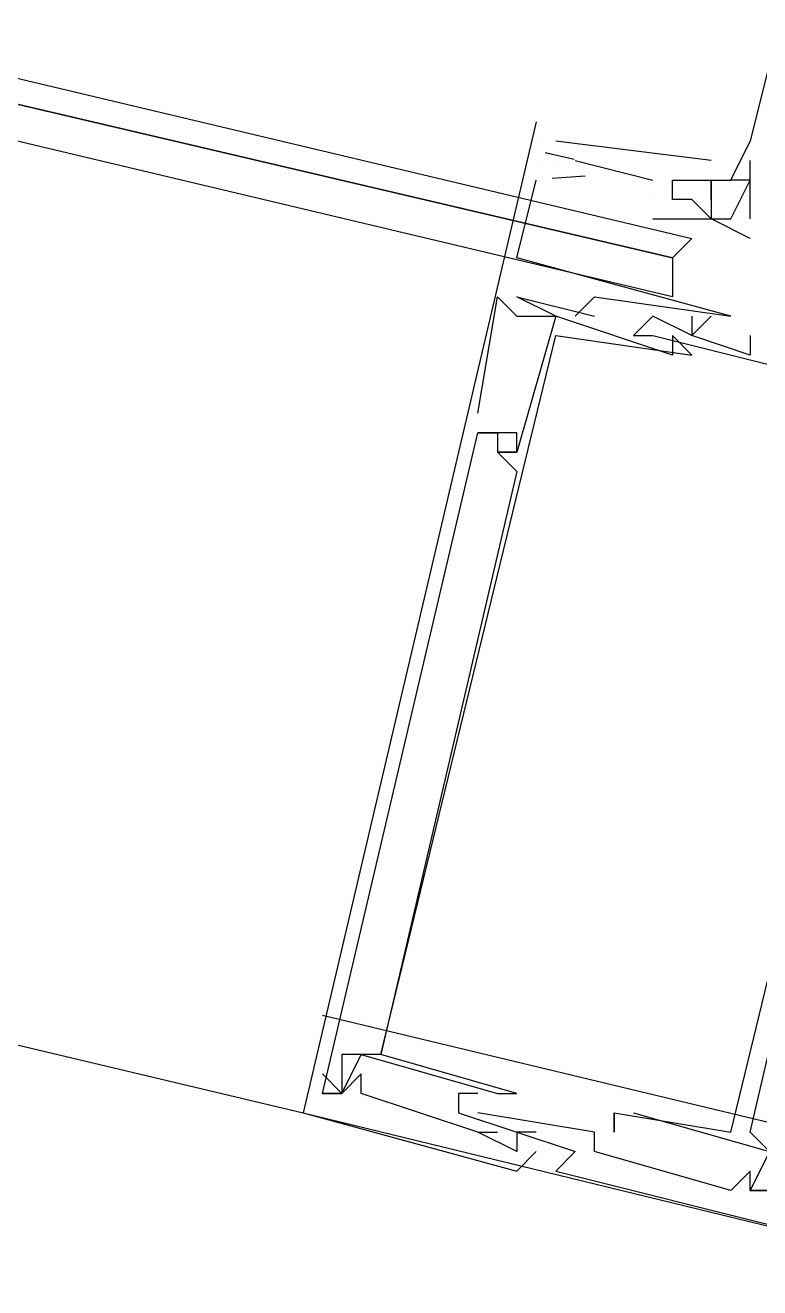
# Model space of a CAD drawing. Header units: feet. Extents: x -84 to 198, y -22 to 181.
# Drawn here: x 107.423 to 107.927, y 145.764 to 146.631 of the extents above; entities that cross this region are included whole.
import ezdxf

# ---------------------------------------------------------------- set-up
doc = ezdxf.new("R2010")
doc.units = ezdxf.units.FT
doc.layers.add('A-LINEA', color=7, linetype='CONTINUOUS')

msp = doc.modelspace()

# ---------------------------------------------------------------- linework, layer by layer
at = {"layer": 'A-LINEA'}
for p, q in [((103.52, 146.8578), (107.6133, 145.8844)), ((107.7733, 146.5644), (107.7733, 146.5644)), ((107.7733, 146.5644), (107.7733, 146.5644)), ((107.7733, 146.5644), (107.7733, 146.5644)), ((107.7733, 146.5511), (107.7733, 146.5511)), ((107.7733, 146.5511), (107.7733, 146.5511)), ((107.7733, 146.5511), (107.7733, 146.5511)), ((107.7733, 146.5511), (107.7733, 146.5511)), ((107.7733, 146.5511), (107.7733, 146.5511)), ((107.7733, 146.5511), (107.7733, 146.5511)), ((107.8933, 146.5378), (107.7867, 146.5511)), ((107.7867, 146.5511), (107.7867, 146.5511)), ((107.8933, 146.5378), (107.7867, 146.5511)), ((107.7867, 146.5511), (107.7867, 146.5511)), ((107.8933, 146.5378), (107.7867, 146.5511)), ((107.7867, 146.5511), (107.7867, 146.5511)), ((107.92, 146.5511), (107.92, 146.5511)), ((107.92, 146.5511), (107.92, 146.5511)), ((107.7794, 146.5434), (107.7994, 146.5387)), ((107.7794, 146.5434), (107.7994, 146.5387)), ((107.7794, 146.5434), (107.7994, 146.5387)), ((107.7733, 146.5378), (107.7733, 146.5378)), ((107.7733, 146.5378), (107.7733, 146.5378)), ((107.7733, 146.5378), (107.7733, 146.5378)), ((107.7867, 146.5378), (107.7867, 146.5378)), ((107.7867, 146.5378), (107.7867, 146.5378)), ((107.7867, 146.5378), (107.7867, 146.5378)), ((107.8, 146.5378), (107.8533, 146.5244)), ((107.8, 146.5378), (107.8, 146.5378)), ((107.8, 146.5378), (107.8533, 146.5244)), ((107.8, 146.5378), (107.8, 146.5378)), ((107.8, 146.5378), (107.8533, 146.5244)), ((107.8, 146.5378), (107.8, 146.5378)), ((107.8933, 146.5378), (107.8933, 146.5378)), ((107.8933, 146.5378), (107.8933, 146.5378)), ((107.8933, 146.5378), (107.8933, 146.5378)), ((107.92, 146.5378), (107.92, 146.5378)), ((107.7733, 146.5244), (107.7733, 146.5244)), ((107.7733, 146.5244), (107.7733, 146.5244)), ((107.7733, 146.5244), (107.7733, 146.5244)), ((107.7842, 146.5257), (107.8069, 146.5273)), ((107.7842, 146.5257), (107.8069, 146.5273)), ((107.7842, 146.5257), (107.8069, 146.5273)), ((107.8, 146.5244), (107.8, 146.5244)), ((107.8, 146.5244), (107.8, 146.5244)), ((107.8, 146.5244), (107.8, 146.5244)), ((107.8533, 146.5244), (107.8533, 146.5244)), ((107.8533, 146.5244), (107.8533, 146.5244)), ((107.8533, 146.5244), (107.8533, 146.5244)), ((107.8667, 146.5244), (107.8667, 146.5244)), ((107.8667, 146.5244), (107.8667, 146.5244)), ((107.8667, 146.5244), (107.8667, 146.5244)), ((107.88, 146.5244), (107.88, 146.5244)), ((107.88, 146.5244), (107.88, 146.5244)), ((107.88, 146.5244), (107.88, 146.5244)), ((107.8933, 146.5244), (107.8933, 146.5244)), ((107.8933, 146.5244), (107.8933, 146.5244)), ((107.8933, 146.5244), (107.8933, 146.5244)), ((107.8933, 146.5244), (107.8933, 146.5244)), ((107.8933, 146.5244), (107.8933, 146.5244)), ((107.9067, 146.5244), (107.9067, 146.5244)), ((107.9067, 146.5244), (107.9067, 146.5244)), ((107.92, 146.5244), (107.92, 146.5244)), ((107.92, 146.5244), (107.92, 146.5244)), ((107.8533, 146.5111), (107.8533, 146.5111)), ((107.8533, 146.5111), (107.8533, 146.5111)), ((107.8533, 146.5111), (107.8533, 146.5111)), ((107.8533, 146.5111), (107.8533, 146.5111)), ((107.8533, 146.5111), (107.8533, 146.5111)), ((107.8533, 146.5111), (107.8533, 146.5111)), ((107.8667, 146.5111), (107.8667, 146.5111)), ((107.8667, 146.5111), (107.8667, 146.5111)), ((107.8667, 146.5111), (107.8667, 146.5111)), ((107.88, 146.5111), (107.88, 146.5111)), ((107.88, 146.5111), (107.88, 146.5111)), ((107.88, 146.5111), (107.88, 146.5111)), ((107.8933, 146.5111), (107.8933, 146.5111)), ((107.92, 146.5111), (107.92, 146.5111)), ((107.8533, 146.4978), (107.8533, 146.4978)), ((107.8533, 146.4978), (107.8533, 146.4978)), ((107.8533, 146.4978), (107.8533, 146.4978)), ((107.8933, 146.4978), (107.8933, 146.4978)), ((107.8933, 146.4978), (107.8933, 146.4978)), ((107.8933, 146.4978), (107.8933, 146.4978)), ((107.8933, 146.4978), (107.8933, 146.4978)), ((107.8933, 146.4978), (107.8933, 146.4978)), ((107.8933, 146.4978), (107.8933, 146.4978)), ((107.9067, 146.4978), (107.9067, 146.4978)), ((107.92, 146.4978), (107.92, 146.4978)), ((107.92, 146.4844), (107.92, 146.4844)), ((107.76, 146.4711), (107.76, 146.4711)), ((107.76, 146.4711), (107.76, 146.4711)), ((107.76, 146.4711), (107.76, 146.4711)), ((107.7333, 146.3644), (107.7467, 146.4444)), ((107.7333, 146.3644), (107.7467, 146.4444)), ((107.7333, 146.3644), (107.7467, 146.4444)), ((107.7467, 146.4444), (107.76, 146.4311)), ((107.7467, 146.4444), (107.7467, 146.4444)), ((107.7467, 146.4444), (107.76, 146.4311)), ((107.7467, 146.4444), (107.7467, 146.4444)), ((107.7467, 146.4444), (107.76, 146.4311)), ((107.7467, 146.4444), (107.7467, 146.4444)), ((107.76, 146.4444), (107.8133, 146.4311)), ((107.76, 146.4444), (107.76, 146.4444)), ((107.76, 146.4444), (107.76, 146.4444)), ((107.76, 146.4444), (107.8133, 146.4311)), ((107.76, 146.4444), (107.76, 146.4444)), ((107.76, 146.4444), (107.76, 146.4444)), ((107.76, 146.4444), (107.8133, 146.4311)), ((107.76, 146.4444), (107.76, 146.4444)), ((107.76, 146.4444), (107.76, 146.4444)), ((107.8133, 146.4444), (107.8133, 146.4444)), ((107.8133, 146.4444), (107.8133, 146.4444)), ((107.8133, 146.4444), (107.8133, 146.4444)), ((107.76, 146.4311), (107.76, 146.4311)), ((107.76, 146.4311), (107.76, 146.4311)), ((107.76, 146.4311), (107.76, 146.4311)), ((107.7867, 146.4311), (107.7867, 146.4311)), ((107.7867, 146.4311), (107.7867, 146.4311)), ((107.7867, 146.4311), (107.7867, 146.4311)), ((107.7867, 146.4311), (107.7867, 146.4311)), ((107.7867, 146.4311), (107.7867, 146.4311)), ((107.7867, 146.4311), (107.7867, 146.4311)), ((107.8, 146.4311), (107.8, 146.4311)), ((107.8, 146.4311), (107.8, 146.4311)), ((107.8, 146.4311), (107.8, 146.4311)), ((107.8133, 146.4311), (107.8133, 146.4311)), ((107.8133, 146.4311), (107.8133, 146.4311)), ((107.8133, 146.4311), (107.8133, 146.4311)), ((107.8533, 146.4311), (107.8533, 146.4311)), ((107.8533, 146.4311), (107.8533, 146.4311)), ((107.8533, 146.4311), (107.8533, 146.4311)), ((107.88, 146.4311), (107.88, 146.4311)), ((107.88, 146.4311), (107.88, 146.4311)), ((107.88, 146.4311), (107.88, 146.4311)), ((107.8933, 146.4311), (107.8933, 146.4311)), ((107.8933, 146.4311), (107.8933, 146.4311)), ((107.8933, 146.4311), (107.8933, 146.4311)), ((107.9067, 146.4311), (107.9067, 146.4311)), ((107.9067, 146.4311), (107.9067, 146.4311)), ((107.9067, 146.4311), (107.9067, 146.4311)), ((107.7867, 146.4178), (107.7867, 146.4178)), ((107.7867, 146.4178), (107.7867, 146.4178)), ((107.7867, 146.4178), (107.7867, 146.4178)), ((107.84, 146.4178), (107.84, 146.4178)), ((107.84, 146.4178), (107.84, 146.4178)), ((107.84, 146.4178), (107.84, 146.4178)), ((107.8533, 146.4178), (107.8533, 146.4178)), ((107.8533, 146.4178), (107.8533, 146.4178)), ((107.8533, 146.4178), (107.8533, 146.4178)), ((107.8667, 146.4178), (107.8667, 146.4178)), ((107.8667, 146.4178), (107.8667, 146.4178)), ((107.8667, 146.4178), (107.8667, 146.4178)), ((107.88, 146.4178), (107.88, 146.4178)), ((107.88, 146.4178), (107.88, 146.4178)), ((107.88, 146.4178), (107.88, 146.4178)), ((107.88, 146.4178), (107.88, 146.4178)), ((107.88, 146.4178), (107.88, 146.4178)), ((107.88, 146.4178), (107.88, 146.4178)), ((107.92, 146.4178), (107.92, 146.4178)), ((107.92, 146.4178), (107.92, 146.4178)), ((107.92, 146.4178), (107.92, 146.4178)), ((107.8667, 146.4044), (107.8667, 146.4044)), ((107.8667, 146.4044), (107.8667, 146.4044)), ((107.8667, 146.4044), (107.8667, 146.4044)), ((107.88, 146.4044), (107.88, 146.4044)), ((107.88, 146.4044), (107.88, 146.4044)), ((107.88, 146.4044), (107.88, 146.4044)), ((107.92, 146.4044), (107.92, 146.4044)), ((107.92, 146.4044), (107.92, 146.4044)), ((107.92, 146.4044), (107.92, 146.4044)), ((107.7333, 146.3644), (107.7333, 146.3644)), ((107.7333, 146.3644), (107.7333, 146.3644)), ((107.7333, 146.3644), (107.7333, 146.3644)), ((107.7333, 146.3511), (107.7333, 146.3511)), ((107.7333, 146.3511), (107.7333, 146.3511)), ((107.7333, 146.3511), (107.7333, 146.3511)), ((107.7333, 146.3511), (107.7333, 146.3511)), ((107.7333, 146.3511), (107.7333, 146.3511)), ((107.7333, 146.3511), (107.7333, 146.3511)), ((107.7467, 146.3511), (107.7467, 146.3511)), ((107.7467, 146.3511), (107.7467, 146.3511)), ((107.7467, 146.3511), (107.7467, 146.3511)), ((107.7467, 146.3511), (107.7467, 146.3511)), ((107.7467, 146.3511), (107.7467, 146.3511)), ((107.7467, 146.3511), (107.7467, 146.3511)), ((107.76, 146.3511), (107.76, 146.3511)), ((107.76, 146.3511), (107.76, 146.3511)), ((107.76, 146.3511), (107.76, 146.3511)), ((107.7467, 146.3378), (107.7467, 146.3378)), ((107.7467, 146.3378), (107.7467, 146.3378)), ((107.7467, 146.3378), (107.7467, 146.3378)), ((107.7467, 146.3378), (107.7467, 146.3378)), ((107.7467, 146.3378), (107.7467, 146.3378)), ((107.7467, 146.3378), (107.7467, 146.3378)), ((107.7467, 146.3378), (107.7467, 146.3378)), ((107.7467, 146.3378), (107.7467, 146.3378)), ((107.7467, 146.3378), (107.7467, 146.3378)), ((107.76, 146.3378), (107.76, 146.3378)), ((107.76, 146.3378), (107.76, 146.3378)), ((107.76, 146.3378), (107.76, 146.3378)), ((107.76, 146.3378), (107.76, 146.3378)), ((107.76, 146.3378), (107.76, 146.3378)), ((107.76, 146.3378), (107.76, 146.3378)), ((107.76, 146.3244), (107.76, 146.3244)), ((107.76, 146.3244), (107.76, 146.3244)), ((107.76, 146.3244), (107.76, 146.3244)), ((107.96, 145.8711), (107.6267, 145.9511)), ((107.64, 145.9244), (107.64, 145.9244)), ((107.64, 145.9244), (107.64, 145.9244)), ((107.64, 145.9244), (107.64, 145.9244)), ((107.6533, 145.9244), (107.6533, 145.9244)), ((107.6533, 145.9244), (107.6533, 145.9244)), ((107.6533, 145.9244), (107.6533, 145.9244)), ((107.6667, 145.9244), (107.6667, 145.9244)), ((107.6667, 145.9244), (107.6667, 145.9244)), ((107.6667, 145.9244), (107.6667, 145.9244)), ((107.6667, 145.9244), (107.6667, 145.9244)), ((107.6667, 145.9244), (107.6667, 145.9244)), ((107.6667, 145.9244), (107.6667, 145.9244)), ((107.6267, 145.9111), (107.6267, 145.9111)), ((107.6267, 145.9111), (107.6267, 145.9111)), ((107.6267, 145.9111), (107.6267, 145.9111)), ((107.6533, 145.9111), (107.6533, 145.9111)), ((107.6533, 145.9111), (107.6533, 145.9111)), ((107.6533, 145.9111), (107.6533, 145.9111)), ((107.6267, 145.8978), (107.6267, 145.8978)), ((107.6267, 145.8978), (107.6267, 145.8978)), ((107.6267, 145.8978), (107.6267, 145.8978)), ((107.64, 145.8978), (107.64, 145.8978)), ((107.64, 145.8978), (107.64, 145.8978)), ((107.64, 145.8978), (107.64, 145.8978)), ((107.64, 145.8978), (107.64, 145.8978)), ((107.64, 145.8978), (107.64, 145.8978)), ((107.64, 145.8978), (107.64, 145.8978)), ((107.64, 145.8978), (107.64, 145.8978)), ((107.64, 145.8978), (107.64, 145.8978)), ((107.64, 145.8978), (107.64, 145.8978)), ((107.6533, 145.8978), (107.6533, 145.8978)), ((107.6533, 145.8978), (107.6533, 145.8978)), ((107.6533, 145.8978), (107.6533, 145.8978)), ((107.72, 145.8978), (107.72, 145.8978)), ((107.72, 145.8978), (107.72, 145.8978)), ((107.72, 145.8978), (107.72, 145.8978)), ((107.7333, 145.8978), (107.7333, 145.8978)), ((107.7333, 145.8978), (107.7333, 145.8978)), ((107.7333, 145.8978), (107.7333, 145.8978)), ((107.7467, 145.8978), (107.7467, 145.8978)), ((107.7467, 145.8978), (107.7467, 145.8978)), ((107.7467, 145.8978), (107.7467, 145.8978)), ((107.76, 145.8978), (107.76, 145.8978)), ((107.76, 145.8978), (107.76, 145.8978)), ((107.76, 145.8978), (107.76, 145.8978)), ((107.6133, 145.8844), (108.1067, 145.7644)), ((107.6133, 145.8844), (107.6133, 145.8844)), ((107.6133, 145.8844), (107.6133, 145.8844)), ((107.6133, 145.8844), (107.6133, 145.8844)), ((107.72, 145.8844), (107.72, 145.8844)), ((107.72, 145.8844), (107.72, 145.8844)), ((107.72, 145.8844), (107.72, 145.8844)), ((107.7333, 145.8844), (107.7333, 145.8844)), ((107.7333, 145.8844), (107.7333, 145.8844)), ((107.7333, 145.8844), (107.7333, 145.8844)), ((107.8267, 145.8844), (107.8267, 145.8844)), ((107.8267, 145.8844), (107.8267, 145.8844)), ((107.8267, 145.8844), (107.8267, 145.8844)), ((107.8267, 145.8844), (107.8267, 145.8844)), ((107.8267, 145.8844), (107.8267, 145.8844)), ((107.8267, 145.8844), (107.8267, 145.8844)), ((107.84, 145.8844), (107.84, 145.8844)), ((107.84, 145.8844), (107.84, 145.8844)), ((107.84, 145.8844), (107.84, 145.8844)), ((107.7333, 145.8711), (107.7333, 145.8711)), ((107.7333, 145.8711), (107.7333, 145.8711)), ((107.7333, 145.8711), (107.7333, 145.8711)), ((107.7333, 145.8711), (107.7333, 145.8711)), ((107.7333, 145.8711), (107.7333, 145.8711)), ((107.7333, 145.8711), (107.7333, 145.8711)), ((107.7467, 145.8711), (107.7467, 145.8711)), ((107.7467, 145.8711), (107.7467, 145.8711)), ((107.7467, 145.8711), (107.7467, 145.8711)), ((107.76, 145.8711), (107.76, 145.8711)), ((107.76, 145.8711), (107.76, 145.8711)), ((107.76, 145.8711), (107.76, 145.8711)), ((107.7733, 145.8711), (107.7733, 145.8711)), ((107.7733, 145.8711), (107.7733, 145.8711)), ((107.7733, 145.8711), (107.7733, 145.8711)), ((107.8133, 145.8711), (107.8133, 145.8711)), ((107.8133, 145.8711), (107.8133, 145.8711)), ((107.8133, 145.8711), (107.8133, 145.8711)), ((107.8267, 145.8711), (107.8267, 145.8711)), ((107.8267, 145.8711), (107.8267, 145.8711)), ((107.8267, 145.8711), (107.8267, 145.8711)), ((107.9067, 145.8711), (107.9067, 145.8711)), ((107.9067, 145.8711), (107.9067, 145.8711)), ((107.9067, 145.8711), (107.9067, 145.8711)), ((107.92, 145.8711), (107.92, 145.8711)), ((107.92, 145.8711), (107.92, 145.8711)), ((107.92, 145.8711), (107.92, 145.8711)), ((107.76, 145.8578), (107.76, 145.8578)), ((107.76, 145.8578), (107.76, 145.8578)), ((107.76, 145.8578), (107.76, 145.8578)), ((107.7733, 145.8578), (107.7733, 145.8578)), ((107.7733, 145.8578), (107.7733, 145.8578)), ((107.7733, 145.8578), (107.7733, 145.8578)), ((107.8, 145.8578), (107.8, 145.8578)), ((107.8, 145.8578), (107.8, 145.8578)), ((107.8, 145.8578), (107.8, 145.8578)), ((107.8133, 145.8578), (107.8133, 145.8578)), ((107.8133, 145.8578), (107.8133, 145.8578)), ((107.8133, 145.8578), (107.8133, 145.8578)), ((107.76, 145.8444), (107.76, 145.8444)), ((107.76, 145.8444), (107.76, 145.8444)), ((107.76, 145.8444), (107.76, 145.8444)), ((107.7867, 145.8444), (107.7867, 145.8444)), ((107.7867, 145.8444), (107.7867, 145.8444)), ((107.7867, 145.8444), (107.7867, 145.8444)), ((107.92, 145.8444), (107.92, 145.8444)), ((107.92, 145.8444), (107.92, 145.8444)), ((107.92, 145.8444), (107.92, 145.8444)), ((107.9067, 145.8311), (107.9067, 145.8311)), ((107.9067, 145.8311), (107.9067, 145.8311)), ((107.9067, 145.8311), (107.9067, 145.8311)), ((107.92, 145.8311), (107.92, 145.8311)), ((107.92, 145.8311), (107.92, 145.8311)), ((107.92, 145.8311), (107.92, 145.8311)), ((107.92, 145.8311), (107.92, 145.8311)), ((107.92, 145.8311), (107.92, 145.8311)), ((107.92, 145.8311), (107.92, 145.8311))]:
    msp.add_line(p, q, dxfattribs=at)
for points in [[(103.56, 147.5111), (107.88, 146.4844), (107.8667, 146.4711), (103.5467, 147.4844), (103.5467, 147.4978), (103.5467, 147.5111), (103.56, 147.5111)], [(103.5467, 147.4844), (107.8667, 146.4711), (107.8667, 146.4578), (107.8667, 146.4444), (103.5467, 147.4711), (103.5467, 147.4844)], [(107.9333, 146.5378), (107.9467, 146.6044), (107.9333, 146.6044), (107.9333, 146.6044), (107.92, 146.5511), (107.92, 146.5511), (107.92, 146.5511), (107.92, 146.5511)], [(107.7733, 146.5644), (107.6133, 145.8844), (107.76, 145.8444), (107.7733, 145.8578)], [(107.7733, 146.5644), (107.6133, 145.8844), (107.76, 145.8444), (107.7733, 145.8578)], [(107.7733, 146.5644), (107.6133, 145.8844), (107.76, 145.8444), (107.7733, 145.8578)], [(107.8933, 146.5244), (107.8933, 146.4978), (107.9067, 146.4978), (107.92, 146.5244), (107.9067, 146.5244), (107.92, 146.5511)], [(107.92, 146.4978), (107.92, 146.5111), (107.92, 146.5244), (107.92, 146.5378)], [(107.8, 146.4311), (107.8133, 146.4444), (107.9067, 146.4311), (107.76, 146.4711), (107.7733, 146.5244)], [(107.8, 146.4311), (107.8133, 146.4444), (107.9067, 146.4311), (107.76, 146.4711), (107.7733, 146.5244)], [(107.8, 146.4311), (107.8133, 146.4444), (107.9067, 146.4311), (107.76, 146.4711), (107.7733, 146.5244)], [(107.8533, 146.4978), (107.8933, 146.4978), (107.88, 146.5111), (107.8667, 146.5111), (107.8667, 146.5244), (107.88, 146.5244), (107.8933, 146.5244)], [(107.8533, 146.4978), (107.8933, 146.4978), (107.88, 146.5111), (107.8667, 146.5111), (107.8667, 146.5244), (107.88, 146.5244), (107.8933, 146.5244)], [(107.8533, 146.4978), (107.8933, 146.4978), (107.88, 146.5111), (107.8667, 146.5111), (107.8667, 146.5244), (107.88, 146.5244), (107.8933, 146.5244)], [(107.8933, 146.5111), (107.8933, 146.5244), (107.8933, 146.5244), (107.9067, 146.5244), (107.9067, 146.5244)], [(107.92, 146.4844), (107.8933, 146.4978), (107.8933, 146.4978), (107.8933, 146.4978), (107.8933, 146.4978)], [(107.7333, 145.8978), (107.72, 145.8978), (107.72, 145.8844), (107.8, 145.8578), (107.7867, 145.8444), (107.9467, 145.8044), (108.1067, 146.4844), (108.0933, 146.4844), (108.0933, 146.4711)], [(107.7333, 145.8978), (107.72, 145.8978), (107.72, 145.8844), (107.8, 145.8578), (107.7867, 145.8444), (107.9467, 145.8044), (108.1067, 146.4844), (108.0933, 146.4844), (108.0933, 146.4711)], [(107.7333, 145.8978), (107.72, 145.8978), (107.72, 145.8844), (107.8, 145.8578), (107.7867, 145.8444), (107.9467, 145.8044), (108.1067, 146.4844), (108.0933, 146.4844), (108.0933, 146.4711)], [(107.6267, 145.8978), (107.64, 145.8978), (107.6533, 145.9244), (107.7467, 145.8978), (107.76, 145.8978), (107.6667, 145.9244), (107.7867, 146.4178), (107.88, 146.4044), (107.88, 146.4044), (107.8667, 146.4178), (107.8667, 146.4044), (107.7867, 146.4311), (107.76, 146.4444)], [(107.6267, 145.8978), (107.64, 145.8978), (107.6533, 145.9244), (107.7467, 145.8978), (107.76, 145.8978), (107.6667, 145.9244), (107.7867, 146.4178), (107.88, 146.4044), (107.88, 146.4044), (107.8667, 146.4178), (107.8667, 146.4044), (107.7867, 146.4311), (107.76, 146.4444)], [(107.6267, 145.8978), (107.64, 145.8978), (107.6533, 145.9244), (107.7467, 145.8978), (107.76, 145.8978), (107.6667, 145.9244), (107.7867, 146.4178), (107.88, 146.4044), (107.88, 146.4044), (107.8667, 146.4178), (107.8667, 146.4044), (107.7867, 146.4311), (107.76, 146.4444)], [(107.76, 146.4311), (107.7867, 146.4311), (107.76, 146.3378), (107.7467, 146.3378)], [(107.76, 146.4311), (107.7867, 146.4311), (107.76, 146.3378), (107.7467, 146.3378)], [(107.76, 146.4311), (107.7867, 146.4311), (107.76, 146.3378), (107.7467, 146.3378)], [(107.88, 146.4311), (107.88, 146.4178), (107.8533, 146.4311), (107.84, 146.4178), (107.8533, 146.4178), (108.0667, 146.3644), (108.0533, 146.2844)], [(107.88, 146.4311), (107.88, 146.4178), (107.8533, 146.4311), (107.84, 146.4178), (107.8533, 146.4178), (108.0667, 146.3644), (108.0533, 146.2844)], [(107.88, 146.4311), (107.88, 146.4178), (107.8533, 146.4311), (107.84, 146.4178), (107.8533, 146.4178), (108.0667, 146.3644), (108.0533, 146.2844)], [(107.92, 146.4178), (107.92, 146.4044), (107.88, 146.4178), (107.8933, 146.4311)], [(107.92, 146.4178), (107.92, 146.4044), (107.88, 146.4178), (107.8933, 146.4311)], [(107.92, 146.4178), (107.92, 146.4044), (107.88, 146.4178), (107.8933, 146.4311)], [(107.8267, 145.8844), (107.8267, 145.8711), (107.8267, 145.8844), (107.9067, 145.8711), (108.0267, 146.3644), (107.9467, 146.3911), (107.9467, 146.3911)], [(107.8267, 145.8844), (107.8267, 145.8711), (107.8267, 145.8844), (107.9067, 145.8711), (108.0267, 146.3644), (107.9467, 146.3911), (107.9467, 146.3911)], [(107.8267, 145.8844), (107.8267, 145.8711), (107.8267, 145.8844), (107.9067, 145.8711), (108.0267, 146.3644), (107.9467, 146.3911), (107.9467, 146.3911)], [(107.6267, 145.8978), (107.7333, 146.3511), (107.7467, 146.3511)], [(107.7467, 146.3511), (107.7467, 146.3511), (107.7467, 146.3378), (107.76, 146.3244), (107.6667, 145.9244), (107.64, 145.9244), (107.64, 145.8978), (107.6267, 145.9111)], [(107.6267, 145.8978), (107.7333, 146.3511), (107.7467, 146.3511)], [(107.7467, 146.3511), (107.7467, 146.3511), (107.7467, 146.3378), (107.76, 146.3244), (107.6667, 145.9244), (107.64, 145.9244), (107.64, 145.8978), (107.6267, 145.9111)], [(107.6267, 145.8978), (107.7333, 146.3511), (107.7467, 146.3511)], [(107.7467, 146.3511), (107.7467, 146.3511), (107.7467, 146.3378), (107.76, 146.3244), (107.6667, 145.9244), (107.64, 145.9244), (107.64, 145.8978), (107.6267, 145.9111)], [(107.7467, 146.3378), (107.76, 146.3378), (107.76, 146.3511), (107.7333, 146.3511)], [(107.7467, 146.3378), (107.76, 146.3378), (107.76, 146.3511), (107.7333, 146.3511)], [(107.7467, 146.3378), (107.76, 146.3378), (107.76, 146.3511), (107.7333, 146.3511)], [(108.04, 146.2844), (108.0267, 146.2844), (108.0133, 146.2711), (108.0267, 146.2711), (108.0267, 146.2844), (108.04, 146.2711), (107.9333, 145.8311), (107.92, 145.8311), (107.92, 145.8444), (107.9067, 145.8311), (107.8133, 145.8578), (107.8133, 145.8711), (107.7333, 145.8844)], [(108.04, 146.2844), (108.0267, 146.2844), (108.0133, 146.2711), (108.0267, 146.2711), (108.0267, 146.2844), (108.04, 146.2711), (107.9333, 145.8311), (107.92, 145.8311), (107.92, 145.8444), (107.9067, 145.8311), (107.8133, 145.8578), (107.8133, 145.8711), (107.7333, 145.8844)], [(108.04, 146.2844), (108.0267, 146.2844), (108.0133, 146.2711), (108.0267, 146.2711), (108.0267, 146.2844), (108.04, 146.2711), (107.9333, 145.8311), (107.92, 145.8311), (107.92, 145.8444), (107.9067, 145.8311), (107.8133, 145.8578), (107.8133, 145.8711), (107.7333, 145.8844)], [(107.84, 145.8844), (107.9333, 145.8578), (107.92, 145.8311), (107.9333, 145.8311), (107.9333, 145.8578), (107.92, 145.8711), (108.0133, 146.2711), (108.0267, 146.2578)], [(107.84, 145.8844), (107.9333, 145.8578), (107.92, 145.8311), (107.9333, 145.8311), (107.9333, 145.8578), (107.92, 145.8711), (108.0133, 146.2711), (108.0267, 146.2578)], [(107.84, 145.8844), (107.9333, 145.8578), (107.92, 145.8311), (107.9333, 145.8311), (107.9333, 145.8578), (107.92, 145.8711), (108.0133, 146.2711), (108.0267, 146.2578)], [(107.7333, 145.8711), (107.6533, 145.8978), (107.6533, 145.9111), (107.64, 145.8978), (107.6267, 145.8978)], [(107.7333, 145.8711), (107.6533, 145.8978), (107.6533, 145.9111), (107.64, 145.8978), (107.6267, 145.8978)], [(107.7333, 145.8711), (107.6533, 145.8978), (107.6533, 145.9111), (107.64, 145.8978), (107.6267, 145.8978)], [(107.7733, 145.8711), (107.76, 145.8711), (107.76, 145.8578), (107.7333, 145.8711), (107.7467, 145.8711)], [(107.7733, 145.8711), (107.76, 145.8711), (107.76, 145.8578), (107.7333, 145.8711), (107.7467, 145.8711)], [(107.7733, 145.8711), (107.76, 145.8711), (107.76, 145.8578), (107.7333, 145.8711), (107.7467, 145.8711)]]:
    msp.add_lwpolyline(points, dxfattribs=at)

doc.saveas('drawing.dxf')
